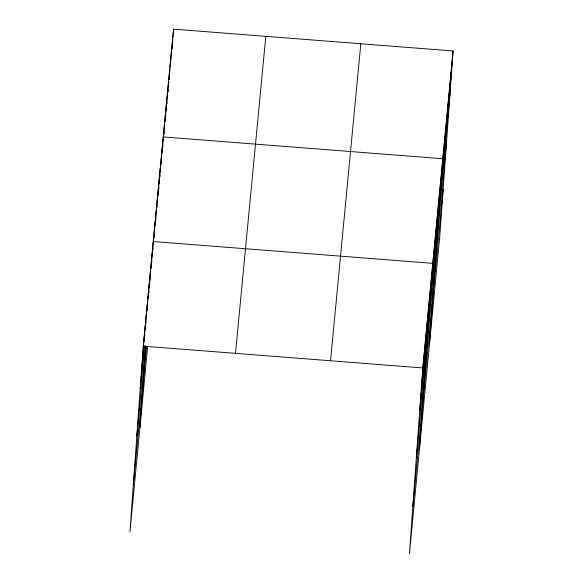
<?xml version="1.0" encoding="UTF-8"?>
<svg xmlns="http://www.w3.org/2000/svg" width="583" height="583" viewBox="0 0 583 583"><rect width="100%" height="100%" fill="white"/><g stroke="black" fill="none" stroke-linecap="round" stroke-linejoin="round"><path stroke-width="0.87" d="M453.064 50.954L422.77 367.96L409.441 553.85L439.742 236.844L453.064 50.954L173.559 29.15L143.258 346.156L129.936 532.046L147.681 346.36M141.203 378.316L144.263 335.699M142.208 367.851L143.768 346.091M144.088 341.558L144.285 338.84M144.548 335.21L145.262 325.234M143.207 357.394L144.052 345.602M144.766 335.633L144.897 333.819M145.218 329.286L145.48 325.657M145.677 322.938L146.26 314.776M145.896 323.354L146.027 321.539M146.348 317.006L146.61 313.384M146.807 310.659L147.259 304.311M147.025 311.082L147.222 308.363M147.412 305.638L147.805 300.201M147.936 298.387L148.257 293.854M148.155 298.802L148.352 296.084M148.541 293.366L149.263 283.389M148.833 292.877L148.957 291.063M149.219 287.441L149.547 282.901M149.671 281.093L150.261 272.931M149.962 280.605L150.152 277.88M150.348 275.161L150.676 270.629M150.8 268.814L151.259 262.467M151.092 268.326L151.281 265.608M151.478 262.889L152.258 252.009M139.935 427.434L145.779 345.872M151.762 262.401L151.893 260.586M152.221 256.054L152.476 252.424M152.608 250.61L153.256 241.544L432.768 263.348L419.439 449.238M152.892 250.129L153.023 248.314M153.351 243.781L153.606 240.152M153.737 238.338L154.255 231.087M154.021 237.849L154.218 235.131M154.48 231.502L155.26 220.622M155.151 225.577L155.348 222.859M155.61 219.23L156.259 210.164M155.829 219.645L155.96 217.838M156.28 213.305L156.543 209.676M156.74 206.958L157.257 199.699M156.958 207.373L157.089 205.559M157.41 201.026L157.672 197.397M157.804 195.589L158.255 189.242M158.022 196.005L158.284 192.375M158.54 188.754L159.254 178.777M158.758 189.169L158.889 187.362M159.152 183.732L159.48 179.2M159.604 177.385L160.259 168.319M159.888 176.897L160.019 175.082M160.281 171.453L160.609 166.92M160.733 165.113L161.258 157.855M161.025 164.625L161.214 161.899M161.411 159.181L162.256 147.397M162.154 152.345L162.344 149.627M162.54 146.909L163.255 136.932L442.767 158.736L429.438 344.626M162.788 147.011L162.919 145.196M163.247 140.663L163.502 137.034M163.699 134.316L164.282 126.154M163.954 134.418L164.144 131.7M164.406 128.071L164.668 124.441M164.858 121.723L165.317 115.376M165.113 121.825L165.302 119.107M165.499 116.389L166.344 104.597M165.754 116.491L165.878 114.676M166.206 110.143L166.468 106.514M166.658 103.796L167.379 93.819M166.913 103.898L167.044 102.083M167.365 97.55L167.627 93.921M167.758 92.107L168.407 83.041M168.006 92.209L168.203 89.49M168.523 84.958L168.786 81.328M168.917 79.514L169.434 72.263M169.165 79.623L169.362 76.898M169.624 73.276L169.945 68.736M170.076 66.928L170.469 61.485M170.323 67.03L170.52 64.305M170.783 60.683L171.497 50.706M171.424 55.341L171.679 51.719M171.876 48.994L172.524 39.928M172.123 49.096L172.255 47.281M172.583 42.748L172.838 39.127M172.969 37.312L173.559 29.15M420.715 400.12L423.768 357.503M421.713 389.655L424.767 347.038M422.711 379.198L425.765 336.58M423.71 368.733L426.771 326.116M424.715 358.275L427.769 315.658M425.714 347.811L428.767 305.193M426.712 337.353L429.766 294.736M427.711 326.888L430.764 284.271M428.709 316.431L431.77 273.813M430.713 295.508L433.767 252.891M431.712 285.043L434.765 242.426M432.71 274.586L435.763 231.968M433.708 264.121L436.762 221.504M434.707 253.663L437.767 211.046M435.712 243.198L438.766 200.581M436.711 232.741L439.764 190.124M437.709 222.276L440.763 179.659M438.707 211.818L441.761 169.201M440.741 190.575L443.794 147.958M441.768 179.797L444.822 137.18M442.796 169.019L445.857 126.402M443.831 158.241L446.884 115.623M444.858 147.463L447.912 104.845M445.886 136.684L448.946 94.067M446.921 125.906L449.974 83.289M447.948 115.128L451.002 72.511M448.976 104.35L452.036 61.732M140.204 388.774L144.205 346.929M136.816 436.055L145.4 346.258M133.325 484.765L146.573 346.156M235.496 353.356L265.797 36.343M330.532 360.768L360.826 43.761M419.716 410.578L450.01 93.572M416.328 457.859L446.622 140.853M412.83 506.569L443.131 189.562M143.258 346.156L422.77 367.96"/></g></svg>
